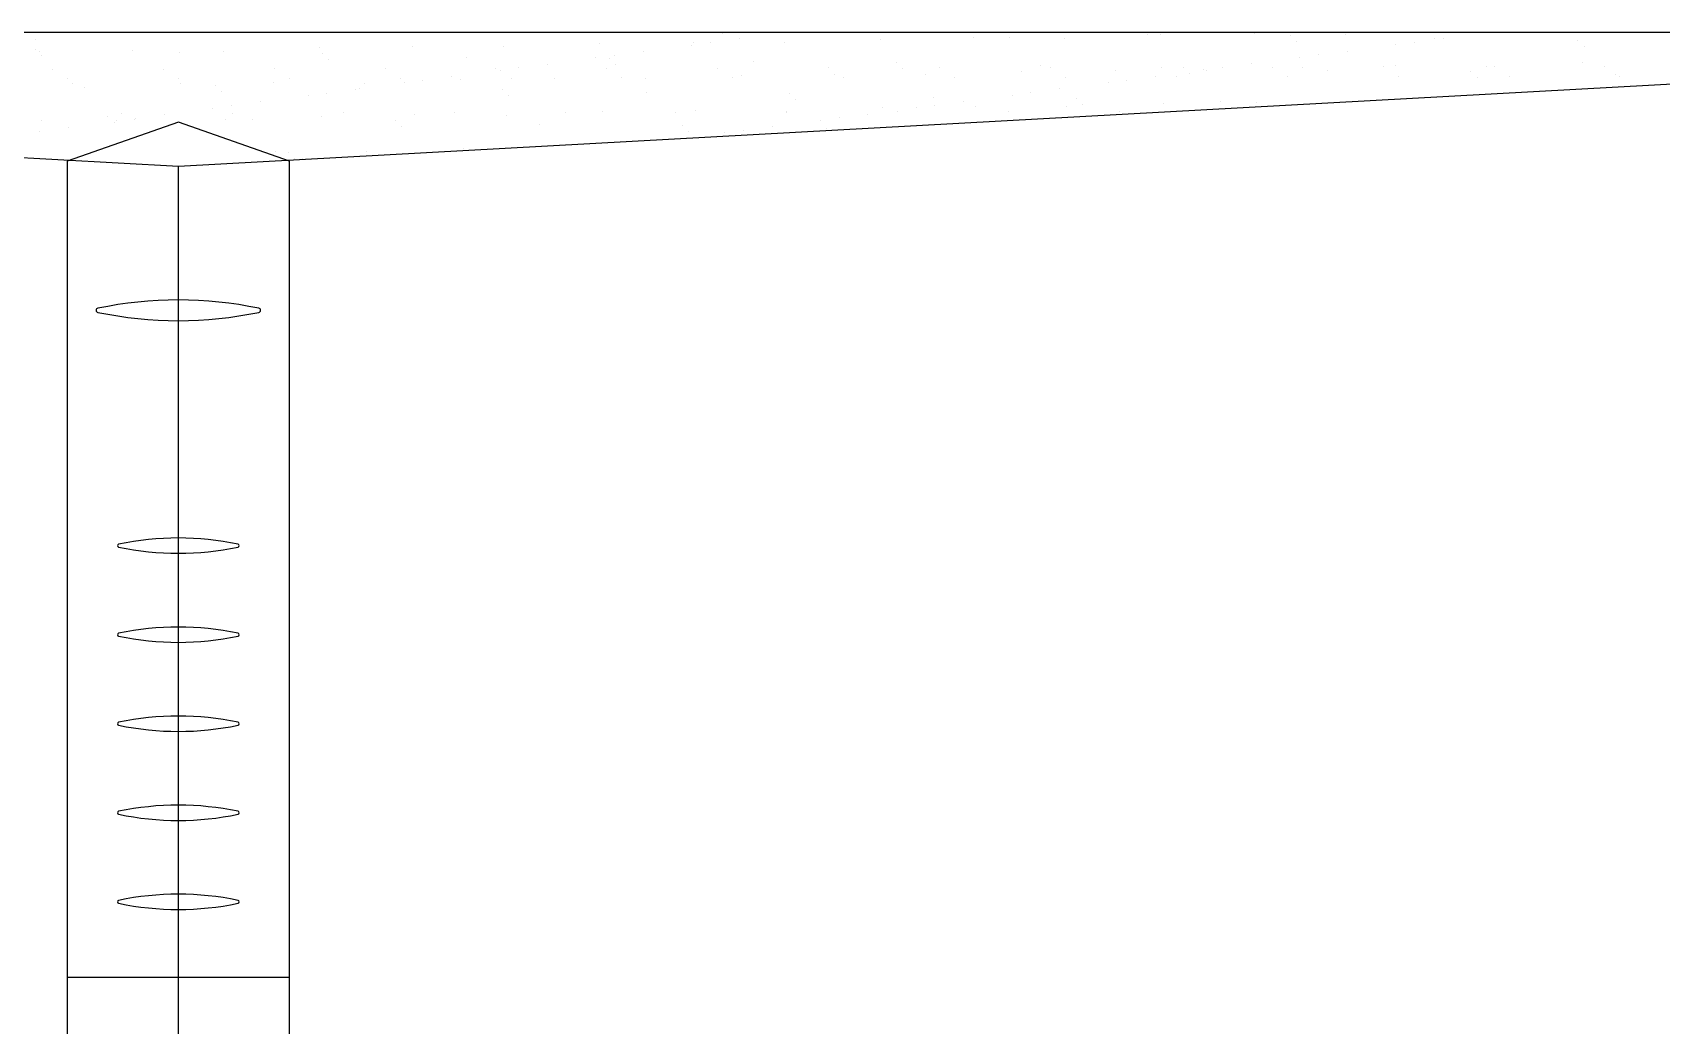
# Model space of a CAD drawing. Header units: inches. Extents: x 11.8 to 54.3, y 10.8 to 35.6.
# Drawn here: x 46.1648 to 46.5307, y 31.7213 to 31.9443 of the extents above; entities that cross this region are included whole.
import ezdxf

# ---------------------------------------------------------------- set-up
doc = ezdxf.new("R2010")
doc.units = ezdxf.units.IN
doc.header["$MEASUREMENT"] = 0
doc.layers.add('02', color=2, linetype='Continuous')

msp = doc.modelspace()

# ---------------------------------------------------------------- linework, layer by layer
at = {"layer": '02'}
for p, q in [((46.74306, 31.94434), (45.65206, 31.94434)), ((45.65206, 31.94434), (46.19756, 31.91434)), ((46.16547, 31.94283), (46.16547, 31.94283)), ((46.17633, 31.94426), (46.17633, 31.94426)), ((46.19756, 31.91434), (46.74306, 31.94434)), ((46.29228, 31.94193), (46.29228, 31.94193)), ((46.31322, 31.9422), (46.31322, 31.9422)), ((46.31708, 31.94208), (46.31708, 31.94208)), ((46.31987, 31.94422), (46.31987, 31.94422)), ((46.32358, 31.94293), (46.32358, 31.94293)), ((46.33369, 31.9421), (46.33369, 31.9421)), ((46.3553, 31.94288), (46.3553, 31.94288)), ((46.37624, 31.94314), (46.37624, 31.94314)), ((46.38437, 31.94324), (46.38437, 31.94324)), ((46.3967, 31.94304), (46.3967, 31.94304)), ((46.41538, 31.94388), (46.41538, 31.94388)), ((46.41831, 31.94382), (46.41831, 31.94382)), ((46.43925, 31.94409), (46.43925, 31.94409)), ((46.44739, 31.94361), (46.44739, 31.94361)), ((46.44886, 31.94226), (46.44886, 31.94226)), ((46.45971, 31.94399), (46.45971, 31.94399)), ((46.47519, 31.94218), (46.47519, 31.94218)), ((46.47987, 31.9429), (46.47987, 31.9429)), ((46.4817, 31.94304), (46.4817, 31.94304)), ((46.51188, 31.94263), (46.51188, 31.94263)), ((46.16536, 31.94052), (46.16536, 31.94052)), ((46.16626, 31.94003), (46.16626, 31.94003)), ((46.16683, 31.93917), (46.16683, 31.93917)), ((46.1872, 31.9403), (46.1872, 31.9403)), ((46.19784, 31.93981), (46.19784, 31.93981)), ((46.20766, 31.9402), (46.20766, 31.9402)), ((46.22927, 31.94098), (46.22927, 31.94098)), ((46.22985, 31.93954), (46.22985, 31.93954)), ((46.23133, 31.93818), (46.23133, 31.93818)), ((46.25021, 31.94125), (46.25021, 31.94125)), ((46.26234, 31.93883), (46.26234, 31.93883)), ((46.27068, 31.94115), (46.27068, 31.94115)), ((46.29138, 31.93869), (46.29138, 31.93869)), ((46.29435, 31.93855), (46.29435, 31.93855)), ((46.29554, 31.93924), (46.29554, 31.93924)), ((46.30205, 31.9401), (46.30205, 31.9401)), ((46.31291, 31.94153), (46.31291, 31.94153)), ((46.4495, 31.9388), (46.4495, 31.9388)), ((46.45366, 31.93935), (46.45366, 31.93935)), ((46.46016, 31.9402), (46.46016, 31.9402)), ((46.47103, 31.94163), (46.47103, 31.94163)), ((46.51336, 31.94128), (46.51336, 31.94128)), ((46.16927, 31.93608), (46.16927, 31.93608)), ((46.19418, 31.93613), (46.19418, 31.93613)), ((46.2191, 31.93617), (46.2191, 31.93617)), ((46.24401, 31.93622), (46.24401, 31.93622)), ((46.26892, 31.93626), (46.26892, 31.93626)), ((46.26985, 31.93586), (46.26985, 31.93586)), ((46.27401, 31.93641), (46.27401, 31.93641)), ((46.28051, 31.93726), (46.28051, 31.93726)), ((46.29384, 31.93631), (46.29384, 31.93631)), ((46.29582, 31.9372), (46.29582, 31.9372)), ((46.31875, 31.93635), (46.31875, 31.93635)), ((46.32404, 31.93469), (46.32404, 31.93469)), ((46.32683, 31.93785), (46.32683, 31.93785)), ((46.34366, 31.9364), (46.34366, 31.9364)), ((46.34498, 31.93496), (46.34498, 31.93496)), ((46.35884, 31.93757), (46.35884, 31.93757)), ((46.36032, 31.93622), (46.36032, 31.93622)), ((46.36545, 31.93486), (46.36545, 31.93486)), ((46.36857, 31.93644), (46.36857, 31.93644)), ((46.38705, 31.93564), (46.38705, 31.93564)), ((46.39133, 31.93686), (46.39133, 31.93686)), ((46.39349, 31.93649), (46.39349, 31.93649)), ((46.40799, 31.93591), (46.40799, 31.93591)), ((46.41709, 31.93453), (46.41709, 31.93453)), ((46.4184, 31.93653), (46.4184, 31.93653)), ((46.42334, 31.93659), (46.42334, 31.93659)), ((46.42481, 31.93524), (46.42481, 31.93524)), ((46.42796, 31.93596), (46.42796, 31.93596)), ((46.42846, 31.93581), (46.42846, 31.93581)), ((46.43213, 31.93651), (46.43213, 31.93651)), ((46.43863, 31.93737), (46.43863, 31.93737)), ((46.44331, 31.93658), (46.44331, 31.93658)), ((46.45007, 31.93659), (46.45007, 31.93659)), ((46.45582, 31.93588), (46.45582, 31.93588)), ((46.46823, 31.93662), (46.46823, 31.93662)), ((46.47101, 31.93686), (46.47101, 31.93686)), ((46.48783, 31.93561), (46.48783, 31.93561)), ((46.49147, 31.93676), (46.49147, 31.93676)), ((46.49314, 31.93667), (46.49314, 31.93667)), ((46.49651, 31.93452), (46.49651, 31.93452)), ((46.51308, 31.93754), (46.51308, 31.93754)), ((46.51805, 31.93672), (46.51805, 31.93672)), ((46.52032, 31.9349), (46.52032, 31.9349)), ((46.52143, 31.93457), (46.52143, 31.93457)), ((46.17264, 31.93393), (46.17264, 31.93393)), ((46.17379, 31.93279), (46.17379, 31.93279)), ((46.17641, 31.93202), (46.17641, 31.93202)), ((46.19756, 31.93398), (46.19756, 31.93398)), ((46.19802, 31.9328), (46.19802, 31.9328)), ((46.2058, 31.93251), (46.2058, 31.93251)), ((46.20728, 31.93116), (46.20728, 31.93116)), ((46.21896, 31.93307), (46.21896, 31.93307)), ((46.22247, 31.93402), (46.22247, 31.93402)), ((46.23745, 31.93159), (46.23745, 31.93159)), ((46.23829, 31.93181), (46.23829, 31.93181)), ((46.23942, 31.93297), (46.23942, 31.93297)), ((46.24738, 31.93407), (46.24738, 31.93407)), ((46.24831, 31.93302), (46.24831, 31.93302)), ((46.25248, 31.93357), (46.25248, 31.93357)), ((46.25898, 31.93443), (46.25898, 31.93443)), ((46.26103, 31.93375), (46.26103, 31.93375)), ((46.2703, 31.93153), (46.2703, 31.93153)), ((46.2723, 31.93411), (46.2723, 31.93411)), ((46.28197, 31.93401), (46.28197, 31.93401)), ((46.29721, 31.93416), (46.29721, 31.93416)), ((46.30243, 31.93392), (46.30243, 31.93392)), ((46.32212, 31.9342), (46.32212, 31.9342)), ((46.34703, 31.93425), (46.34703, 31.93425)), ((46.37195, 31.93429), (46.37195, 31.93429)), ((46.38906, 31.93084), (46.38906, 31.93084)), ((46.39556, 31.9317), (46.39556, 31.9317)), ((46.39686, 31.93434), (46.39686, 31.93434)), ((46.40643, 31.93313), (46.40643, 31.93313)), ((46.41059, 31.93368), (46.41059, 31.93368)), ((46.42177, 31.93438), (46.42177, 31.93438)), ((46.44669, 31.93443), (46.44669, 31.93443)), ((46.4716, 31.93448), (46.4716, 31.93448)), ((46.48931, 31.93425), (46.48931, 31.93425)), ((46.20524, 31.92735), (46.20524, 31.92735)), ((46.20941, 31.9279), (46.20941, 31.9279)), ((46.21591, 31.92876), (46.21591, 31.92876)), ((46.22678, 31.93019), (46.22678, 31.93019)), ((46.23094, 31.93074), (46.23094, 31.93074)), ((46.27177, 31.93018), (46.27177, 31.93018)), ((46.30278, 31.93082), (46.30278, 31.93082)), ((46.33479, 31.93055), (46.33479, 31.93055)), ((46.33627, 31.9292), (46.33627, 31.9292)), ((46.3558, 31.92746), (46.3558, 31.92746)), ((46.36336, 31.92746), (46.36336, 31.92746)), ((46.36728, 31.92984), (46.36728, 31.92984)), ((46.36752, 31.92801), (46.36752, 31.92801)), ((46.37403, 31.92886), (46.37403, 31.92886)), ((46.37674, 31.92773), (46.37674, 31.92773)), ((46.38489, 31.93029), (46.38489, 31.93029)), ((46.3972, 31.92763), (46.3972, 31.92763)), ((46.39929, 31.92957), (46.39929, 31.92957)), ((46.40076, 31.92822), (46.40076, 31.92822)), ((46.41881, 31.92841), (46.41881, 31.92841)), ((46.43177, 31.92886), (46.43177, 31.92886)), ((46.43975, 31.92868), (46.43975, 31.92868)), ((46.16676, 31.92462), (46.16676, 31.92462)), ((46.18175, 31.92549), (46.18175, 31.92549)), ((46.18323, 31.92414), (46.18323, 31.92414)), ((46.18371, 31.92452), (46.18371, 31.92452)), ((46.18479, 31.92619), (46.18479, 31.92619)), ((46.1877, 31.92489), (46.1877, 31.92489)), ((46.18787, 31.92507), (46.18787, 31.92507)), ((46.19438, 31.92592), (46.19438, 31.92592)), ((46.20817, 31.92479), (46.20817, 31.92479)), ((46.2097, 31.92624), (46.2097, 31.92624)), ((46.21424, 31.92479), (46.21424, 31.92479)), ((46.22977, 31.92557), (46.22977, 31.92557)), ((46.23461, 31.92629), (46.23461, 31.92629)), ((46.24625, 31.92451), (46.24625, 31.92451)), ((46.25071, 31.92583), (46.25071, 31.92583)), ((46.25953, 31.92633), (46.25953, 31.92633)), ((46.27118, 31.92574), (46.27118, 31.92574)), ((46.27873, 31.9238), (46.27873, 31.9238)), ((46.28444, 31.92638), (46.28444, 31.92638)), ((46.29279, 31.92651), (46.29279, 31.92651)), ((46.30935, 31.92642), (46.30935, 31.92642)), ((46.31074, 31.92353), (46.31074, 31.92353)), ((46.31373, 31.92678), (46.31373, 31.92678)), ((46.33419, 31.92668), (46.33419, 31.92668)), ((46.33427, 31.92647), (46.33427, 31.92647)), ((46.34182, 31.92462), (46.34182, 31.92462)), ((46.34599, 31.92517), (46.34599, 31.92517)), ((46.35249, 31.92603), (46.35249, 31.92603)), ((46.35918, 31.92651), (46.35918, 31.92651)), ((46.38409, 31.92656), (46.38409, 31.92656)), ((46.40901, 31.9266), (46.40901, 31.9266)), ((46.16634, 31.92223), (46.16634, 31.92223)), ((46.17284, 31.92309), (46.17284, 31.92309)), ((46.24772, 31.92316), (46.24772, 31.92316)), ((46.31222, 31.92218), (46.31222, 31.92218)), ((46.32029, 31.92179), (46.32029, 31.92179)), ((46.32445, 31.92234), (46.32445, 31.92234)), ((46.33096, 31.92319), (46.33096, 31.92319)), ((46.34323, 31.92282), (46.34323, 31.92282)), ((46.21946, 31.91765), (46.21946, 31.91765)), ((46.2222, 31.91749), (46.2222, 31.91749)), ((46.23993, 31.91755), (46.23993, 31.91755)), ((46.26153, 31.91833), (46.26153, 31.91833)), ((46.19756, 31.64434), (46.19756, 31.91434)), ((46.22368, 31.91614), (46.22368, 31.91614)), ((46.22556, 31.91614), (46.22556, 31.91614)), ((46.17256, 31.73215), (46.22256, 31.73215))]:
    msp.add_line(p, q, dxfattribs=at)
msp.add_lwpolyline([(46.17256, 31.91544), (46.17256, 31.65434), (46.19756, 31.64434), (46.22256, 31.65434), (46.22256, 31.91544), (46.19756, 31.92425)], close=True, dxfattribs=at)
for points in [[(46.17946, 31.8815, 0.103309), (46.21566, 31.8815, 0.846381), (46.21566, 31.88241, 0.103309), (46.17946, 31.88241, 0.846381)], [(46.18415, 31.82876, 0.103309), (46.21097, 31.82876, 0.846381), (46.21097, 31.82943, 0.103309), (46.18415, 31.82943, 0.846381)], [(46.18415, 31.80876, 0.103309), (46.21097, 31.80876, 0.846381), (46.21097, 31.80943, 0.103309), (46.18415, 31.80943, 0.846381)], [(46.18415, 31.78876, 0.103309), (46.21097, 31.78876, 0.846381), (46.21097, 31.78943, 0.103309), (46.18415, 31.78943, 0.846381)], [(46.18415, 31.76876, 0.103309), (46.21097, 31.76876, 0.846381), (46.21097, 31.76943, 0.103309), (46.18415, 31.76943, 0.846381)], [(46.18415, 31.74876, 0.103309), (46.21097, 31.74876, 0.846381), (46.21097, 31.74943, 0.103309), (46.18415, 31.74943, 0.846381)]]:
    msp.add_lwpolyline(points, format="xyb", close=True, dxfattribs=at)

doc.saveas('drawing.dxf')
